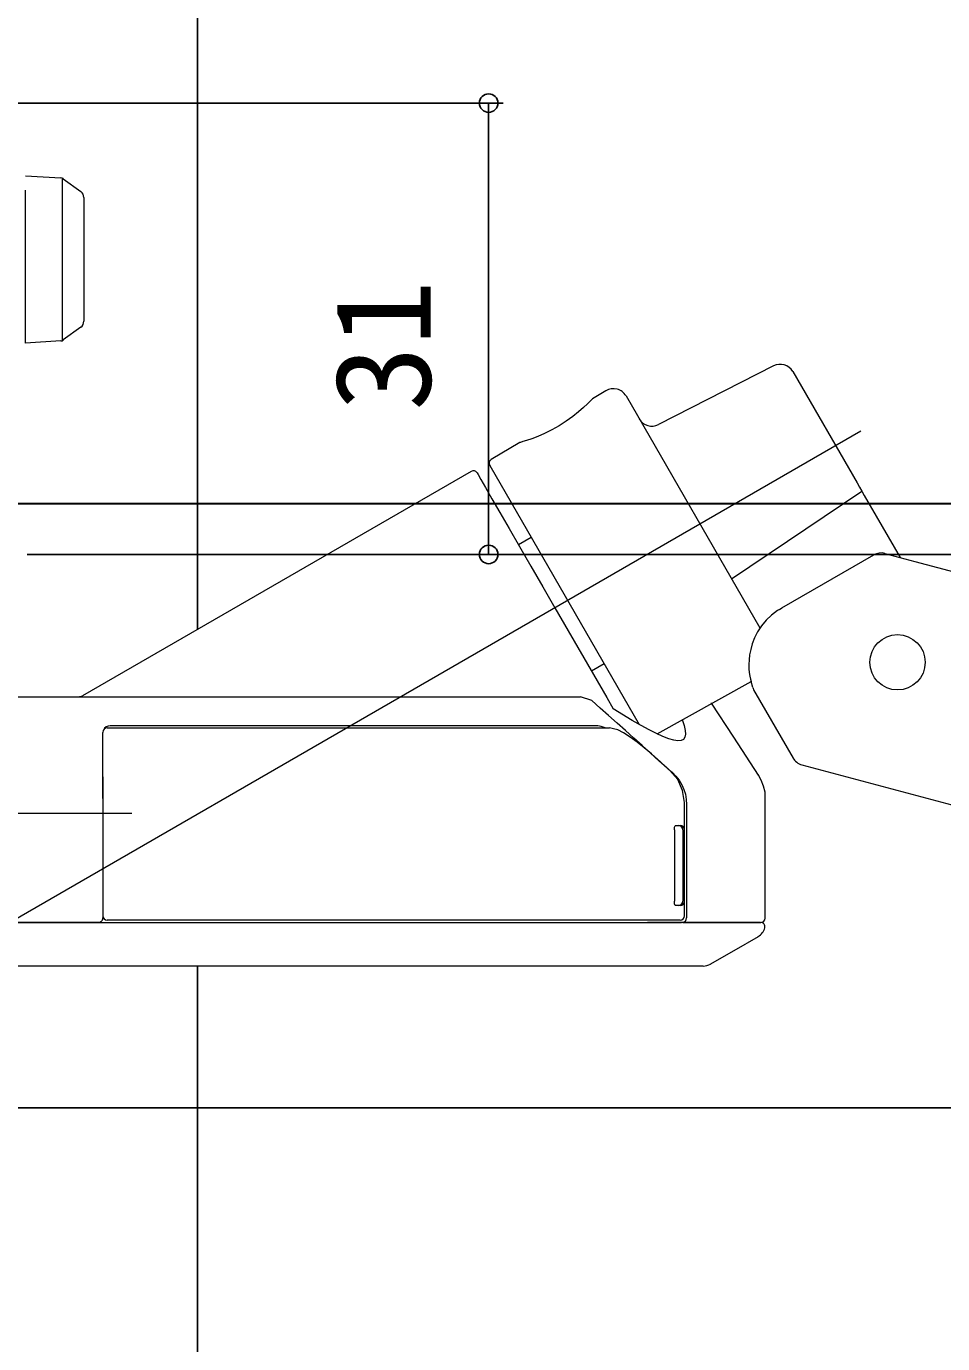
# Model space of a CAD drawing. Units: millimetres, scale not verified. Extents: x -525 to 525, y -783 to 778.
# Drawn here: x -233.7 to -170.8, y 47.1 to 137.6 of the extents above; entities that cross this region are included whole.
import ezdxf
from ezdxf.enums import TextEntityAlignment as Align

# ---------------------------------------------------------------- set-up
doc = ezdxf.new("R2010")
doc.units = ezdxf.units.MM
doc.header["$LTSCALE"] = 4
doc.layers.add('0-4_YKK_12', color=2, linetype='Continuous')
doc.layers.add('0-7_YKK_D', color=6, linetype='Continuous')
doc.layers.add('0-5_YKK_13', color=4, linetype='Continuous', lineweight=18)
doc.styles.add('ＭＳ ゴシック', font='')
doc.styles.get('ＭＳ ゴシック').set_extended_font_data('MS Gothic')

msp = doc.modelspace()

# ---------------------------------------------------------------- linework, layer by layer
at = {"layer": '0-4_YKK_12'}
for p, q in [((-221.999, 96.156), (-221.999, 205.8)), ((-221.999, 36.8), (-221.999, 73.032))]:
    msp.add_line(p, q, dxfattribs=at)
at = {"layer": '0-5_YKK_13'}
for p, q in [((-233.799, 127.315), (-231.384, 127.167)), ((-231.296, 127.148), (-231.296, 115.981)), ((-231.226, 127.11), (-231.209, 127.098)), ((-231.209, 127.098), (-230.005, 126.22)), ((-229.799, 125.816), (-229.799, 125.412)), ((-230.005, 116.91), (-231.209, 116.031)), ((-231.209, 116.031), (-231.226, 116.02)), ((-181.117, 113.857), (-176.701, 106.208)), ((-193.947, 112.544), (-194.877, 111.985)), ((-192.566, 112.186), (-183.365, 96.25)), ((-176.441, 109.758), (-240.731, 72.64)), ((-199.855, 108.994), (-201.823, 107.811)), ((-203.203, 107.008), (-229.893, 91.599)), ((-201.929, 107.404), (-191.668, 89.632)), ((-185.317, 99.632), (-176.373, 105.641)), ((-176.199, 105.338), (-173.748, 101.093)), ((-199.077, 102.462), (-199.943, 101.962)), ((-174.783, 101.37), (-172.733, 100.821)), ((-181.858, 97.624), (-175.541, 101.27)), ((-172.733, 100.821), (-169.62, 99.987)), ((-197.443, 97.632), (-193.891, 91.479)), ((-182.033, 97.523), (-182.151, 97.449)), ((-182.033, 97.523), (-181.858, 97.624)), ((-194.943, 93.302), (-194.077, 93.802)), ((-190.419, 88.972), (-183.975, 92.566)), ((-183.867, 92.167), (-183.975, 92.566)), ((-238.999, 91.532), (-228.999, 91.532)), ((-194.92, 91.26), (-195.701, 91.532)), ((-193.891, 91.479), (-193.441, 90.7)), ((-183.803, 92.01), (-181.094, 87.318)), ((-186.727, 91.117), (-186.707, 91.088)), ((-228.499, 86.165), (-228.499, 89.082)), ((-189.506, 86.432), (-189.381, 86.32)), ((-180.487, 86.852), (-124.626, 71.884)), ((-228.499, 84.537), (-228.499, 84.69)), ((-228.499, 84.537), (-228.499, 76.332)), ((-188.554, 82.436), (-188.554, 84.27)), ((-182.999, 76.332), (-182.999, 84.536)), ((-240.999, 83.532), (-226.499, 83.532)), ((-188.402, 84.129), (-188.402, 76.332)), ((-189.243, 82.382), (-189.243, 77.482)), ((-189.163, 82.682), (-188.956, 82.682)), ((-188.956, 82.682), (-188.849, 82.682)), ((-188.666, 82.382), (-188.666, 77.482)), ((-188.549, 77.482), (-188.549, 82.382)), ((-188.956, 77.182), (-189.163, 77.182)), ((-188.849, 77.182), (-188.956, 77.182)), ((-188.554, 76.482), (-188.554, 77.428)), ((-228.799, 76.032), (-238.999, 76.032)), ((-188.693, 76.032), (-191.099, 76.032))]:
    msp.add_line(p, q, dxfattribs=at)
for points in [[(-231.384, 115.963), (-233.799, 115.815), (-233.799, 116.813), (-233.799, 126.317)], [(-229.799, 125.412), (-229.799, 117.718), (-229.799, 117.314)], [(-182.437, 114.248), (-189.212, 110.795), (-190.337, 110.222)], [(-194.875, 111.982), (-194.903, 111.953), (-195.025, 111.828), (-195.219, 111.636), (-195.485, 111.385), (-195.82, 111.091), (-196.218, 110.772), (-196.669, 110.446), (-197.156, 110.133), (-197.661, 109.848), (-198.159, 109.604), (-198.627, 109.402), (-199.044, 109.244), (-199.392, 109.127), (-199.652, 109.047), (-199.817, 109), (-199.855, 108.99), (-199.853, 108.991)], [(-202.793, 106.898), (-202.727, 106.784), (-202.531, 106.445), (-202.21, 105.888), (-201.772, 105.129), (-201.226, 104.184), (-200.588, 103.079), (-199.872, 101.839), (-199.097, 100.495), (-198.28, 99.082), (-197.443, 97.632)], [(-176.701, 106.208), (-176.541, 105.932), (-176.373, 105.64), (-176.199, 105.338)], [(-182.151, 97.449), (-182.577, 97.138), (-182.951, 96.78), (-183.268, 96.39), (-183.529, 95.984), (-183.735, 95.573), (-183.891, 95.169), (-184.002, 94.778), (-184.075, 94.407), (-184.115, 94.059), (-184.129, 93.737), (-184.122, 93.446), (-184.099, 93.182), (-184.064, 92.943), (-184.021, 92.734), (-183.975, 92.566)], [(-228.999, 91.532), (-224.238, 91.532), (-219.488, 91.532), (-214.747, 91.532), (-210.017, 91.532), (-205.297, 91.532), (-200.594, 91.532), (-200.012, 91.532), (-199.733, 91.532), (-199.464, 91.532), (-199.21, 91.532), (-198.975, 91.532), (-198.758, 91.532), (-198.562, 91.532), (-198.388, 91.532), (-198.237, 91.532), (-198.111, 91.532), (-197.989, 91.532), (-197.509, 91.532), (-197.041, 91.532), (-196.583, 91.532), (-196.137, 91.532), (-195.701, 91.532)], [(-189.156, 86.093), (-189.729, 86.614), (-190.303, 87.133), (-190.877, 87.652), (-191.452, 88.17), (-192.028, 88.687), (-192.605, 89.203), (-193.183, 89.719), (-193.761, 90.233), (-194.34, 90.747), (-194.92, 91.26)], [(-188.72, 89.967), (-188.58, 89.561), (-188.493, 89.213), (-188.479, 88.946), (-188.524, 88.743), (-188.625, 88.599), (-188.786, 88.518), (-189.009, 88.5), (-189.291, 88.542), (-189.631, 88.64), (-190.028, 88.794), (-190.48, 89.001), (-190.981, 89.255), (-191.531, 89.555), (-192.133, 89.903), (-193.441, 90.7)], [(-183.47, 86.15), (-185.169, 88.741), (-186.706, 91.087)], [(-228.199, 89.382), (-218.534, 89.382), (-213.712, 89.382), (-208.899, 89.382), (-199.287, 89.382), (-198.698, 89.382), (-198.12, 89.382), (-197.557, 89.382), (-197.286, 89.382), (-197.023, 89.382), (-196.772, 89.382), (-196.534, 89.382), (-196.31, 89.382), (-196.101, 89.382), (-195.908, 89.382), (-195.731, 89.382), (-195.571, 89.382), (-195.426, 89.382), (-195.294, 89.382), (-195.172, 89.382), (-194.949, 89.382), (-194.527, 89.382), (-193.694, 89.382)], [(-194.497, 89.532), (-194.915, 89.532), (-195.344, 89.532), (-195.782, 89.532), (-196.23, 89.532), (-196.349, 89.532), (-196.484, 89.532), (-196.636, 89.532), (-196.804, 89.532), (-196.987, 89.532), (-197.185, 89.532), (-197.399, 89.532), (-197.629, 89.532), (-197.874, 89.532), (-198.128, 89.532), (-198.393, 89.532), (-198.668, 89.532), (-199.238, 89.532), (-199.82, 89.532), (-204.49, 89.532), (-209.173, 89.532), (-213.865, 89.532), (-218.567, 89.532), (-223.279, 89.532), (-227.999, 89.532)], [(-194.006, 89.382), (-194.283, 89.493), (-194.497, 89.532)], [(-190.822, 87.602), (-191.314, 88.017), (-191.802, 88.408), (-192.281, 88.757), (-192.737, 89.049), (-193.126, 89.245), (-193.416, 89.32), (-193.694, 89.382)], [(-189.546, 86.471), (-190.183, 87.038), (-190.822, 87.602)], [(-228.499, 84.69), (-228.499, 85.456), (-228.499, 86.165)], [(-228.499, 86.016), (-228.499, 85.555), (-228.499, 85.055), (-228.499, 84.537)], [(-188.554, 84.27), (-188.677, 85.088), (-189.008, 85.844), (-189.546, 86.471)], [(-189.381, 86.32), (-189.133, 86.067), (-188.916, 85.787), (-188.736, 85.486), (-188.592, 85.164), (-188.487, 84.826), (-188.424, 84.481), (-188.402, 84.129)], [(-183.014, 84.538), (-183.019, 84.968), (-183.124, 85.393), (-183.273, 85.808), (-183.493, 86.179)], [(-189.243, 82.382), (-189.239, 82.476), (-189.228, 82.56), (-189.209, 82.626), (-189.187, 82.668), (-189.163, 82.682)], [(-189.163, 77.182), (-189.187, 77.197), (-189.21, 77.238), (-189.228, 77.304), (-189.239, 77.388), (-189.243, 77.482)], [(-238.999, 74.91), (-238.999, 74.989), (-238.999, 75.083), (-238.999, 75.191), (-238.999, 75.311), (-238.999, 75.44), (-238.999, 75.574), (-238.999, 75.713), (-238.999, 75.871), (-238.999, 75.988), (-238.999, 76.032), (-237.571, 76.032), (-236.143, 76.032), (-234.715, 76.032), (-233.286, 76.032), (-231.858, 76.032), (-230.43, 76.032), (-229.002, 76.032)], [(-229.002, 76.032), (-216.933, 76.032), (-204.882, 76.032), (-198.868, 76.032), (-195.868, 76.032), (-195.136, 76.032), (-194.431, 76.032), (-194.091, 76.032), (-193.761, 76.032), (-193.442, 76.032), (-193.136, 76.032), (-192.841, 76.032), (-192.561, 76.032), (-192.296, 76.032), (-192.047, 76.032), (-191.815, 76.032), (-191.602, 76.032), (-191.408, 76.032), (-191.234, 76.032), (-191.078, 76.032), (-190.938, 76.032), (-190.81, 76.032), (-190.693, 76.032), (-190.48, 76.032), (-190.283, 76.032), (-189.478, 76.032), (-189.283, 76.032), (-189.098, 76.032), (-188.748, 76.032)], [(-188.845, 76.182), (-189.604, 76.182), (-190.352, 76.182), (-190.553, 76.182), (-190.66, 76.182), (-190.777, 76.182), (-190.904, 76.182), (-191.045, 76.182), (-191.201, 76.182), (-191.374, 76.182), (-191.563, 76.182), (-191.769, 76.182), (-191.99, 76.182), (-192.226, 76.182), (-192.479, 76.182), (-192.746, 76.182), (-193.027, 76.182), (-193.321, 76.182), (-193.627, 76.182), (-193.944, 76.182), (-194.27, 76.182), (-194.606, 76.182), (-195.298, 76.182), (-196.013, 76.182), (-198.927, 76.182), (-204.77, 76.182), (-216.475, 76.182), (-228.199, 76.182)], [(-183.365, 76.032), (-183.387, 76.032), (-183.621, 76.032), (-184.062, 76.032), (-184.657, 76.032), (-185.409, 76.032), (-186.334, 76.032), (-187.451, 76.032), (-188.693, 76.032)], [(-188.646, 76.032), (-187.375, 76.032), (-186.303, 76.032), (-185.398, 76.032), (-184.651, 76.032), (-184.071, 76.032), (-183.658, 76.032), (-183.403, 76.032), (-183.325, 76.032)], [(-186.787, 73.155), (-185.132, 74.11), (-183.477, 75.065)], [(-195.57, 73.032), (-195.888, 73.032), (-196.232, 73.032), (-196.96, 73.032), (-202.947, 73.032), (-208.943, 73.032), (-214.95, 73.032), (-238.999, 73.032)], [(-187.273, 73.032), (-187.324, 73.032), (-187.395, 73.032), (-187.445, 73.032), (-187.506, 73.032), (-187.582, 73.032), (-187.674, 73.032), (-187.782, 73.032), (-187.906, 73.032), (-188.043, 73.032), (-188.193, 73.032), (-188.356, 73.032), (-188.53, 73.032), (-188.717, 73.032), (-188.915, 73.032), (-189.127, 73.032), (-189.351, 73.032), (-189.588, 73.032), (-189.839, 73.032), (-190.104, 73.032), (-190.381, 73.032), (-190.671, 73.032), (-190.973, 73.032), (-191.287, 73.032), (-191.611, 73.032), (-192.292, 73.032), (-192.65, 73.032), (-193.026, 73.032), (-193.427, 73.032), (-193.841, 73.032), (-194.039, 73.032), (-194.224, 73.032), (-194.417, 73.032), (-194.533, 73.032), (-194.671, 73.032), (-194.838, 73.032), (-195.04, 73.032), (-195.157, 73.032), (-195.285, 73.032), (-195.57, 73.032)]]:
    msp.add_lwpolyline(points, dxfattribs=at)
msp.add_circle((-173.92, 93.892), 1.9, dxfattribs=at)
for centre, radius, start, end in [((-231.402, 126.868), 0.3, 53.90514, 86.5), ((-230.299, 125.816), 0.5, 0, 53.90514), ((-230.299, 117.314), 0.5, 306.09486, 0), ((-231.402, 116.262), 0.3, 273.5, 306.09486), ((-181.983, 113.357), 1, 30, 117), ((-193.432, 111.686), 1, 30, 121), ((-190.791, 111.113), 1, 210, 297), ((-201.669, 107.554), 0.3, 121, 210), ((-203.053, 106.748), 0.3, 30, 120), ((-175.041, 100.404), 1, 75, 120), ((-230.143, 92.032), 0.5, 270, 300.01932), ((-183.191, 92.35), 0.7, 195.15211, 209.08339), ((-228.199, 89.082), 0.3, 90, 180), ((-227.999, 89.032), 0.5, 90, 155.15826), ((-180.228, 87.818), 1, 209.45768, 255), ((-188.961, 82.387), 0.295, 359.02747, 88.99349), ((-188.849, 82.382), 0.3, 0, 90), ((-188.961, 77.477), 0.295, 271.00649, 0.97255), ((-188.849, 77.482), 0.3, 270, 0), ((-228.799, 76.332), 0.3, 270, 314.31618), ((-228.799, 76.332), 0.3, 314.31618, 0), ((-228.199, 76.482), 0.3, 180, 270), ((-188.85, 76.477), 0.295, 270.91281, 0.88387), ((-188.698, 76.328), 0.296, 270.88734, 0.85965), ((-183.325, 75.732), 0.3, 344.51006, 90.00023), ((-183.299, 76.332), 0.3, 269.99943, 357.82432), ((-183.999, 75.919), 1, 299.99383, 344.51239), ((-187.267, 74.032), 1, 269.99994, 299.71724)]:
    msp.add_arc(centre, radius, start, end, dxfattribs=at)
at = {"layer": '0-7_YKK_D'}
for p, q in [((-236.899, 132.3), (-200.999, 132.3)), ((-201.999, 101.3), (-201.999, 132.3)), ((-238.368, 104.783), (-59.185, 104.783)), ((-237.707, 104.799), (-59.185, 104.799)), ((-233.699, 101.3), (-79.185, 101.3)), ((-233.699, 101.3), (-79.185, 101.3)), ((-233.699, 101.3), (-200.999, 101.3)), ((-236.499, 63.3), (-79.185, 63.3)), ((-236.457, 63.299), (-59.185, 63.299)), ((-216.999, 63.3), (-59.185, 63.3))]:
    msp.add_line(p, q, dxfattribs=at)
for centre in [(-201.999, 132.3), (-201.999, 101.3)]:
    msp.add_circle(centre, 0.637, dxfattribs=at)

# ---------------------------------------------------------------- texts
at = {"layer": '0-7_YKK_D', "style": 'ＭＳ ゴシック'}
msp.add_text('31', height=6.598, rotation=90, dxfattribs=at).set_placement((-203.999, 111.15), align=Align.BOTTOM_LEFT)

doc.saveas('drawing.dxf')
